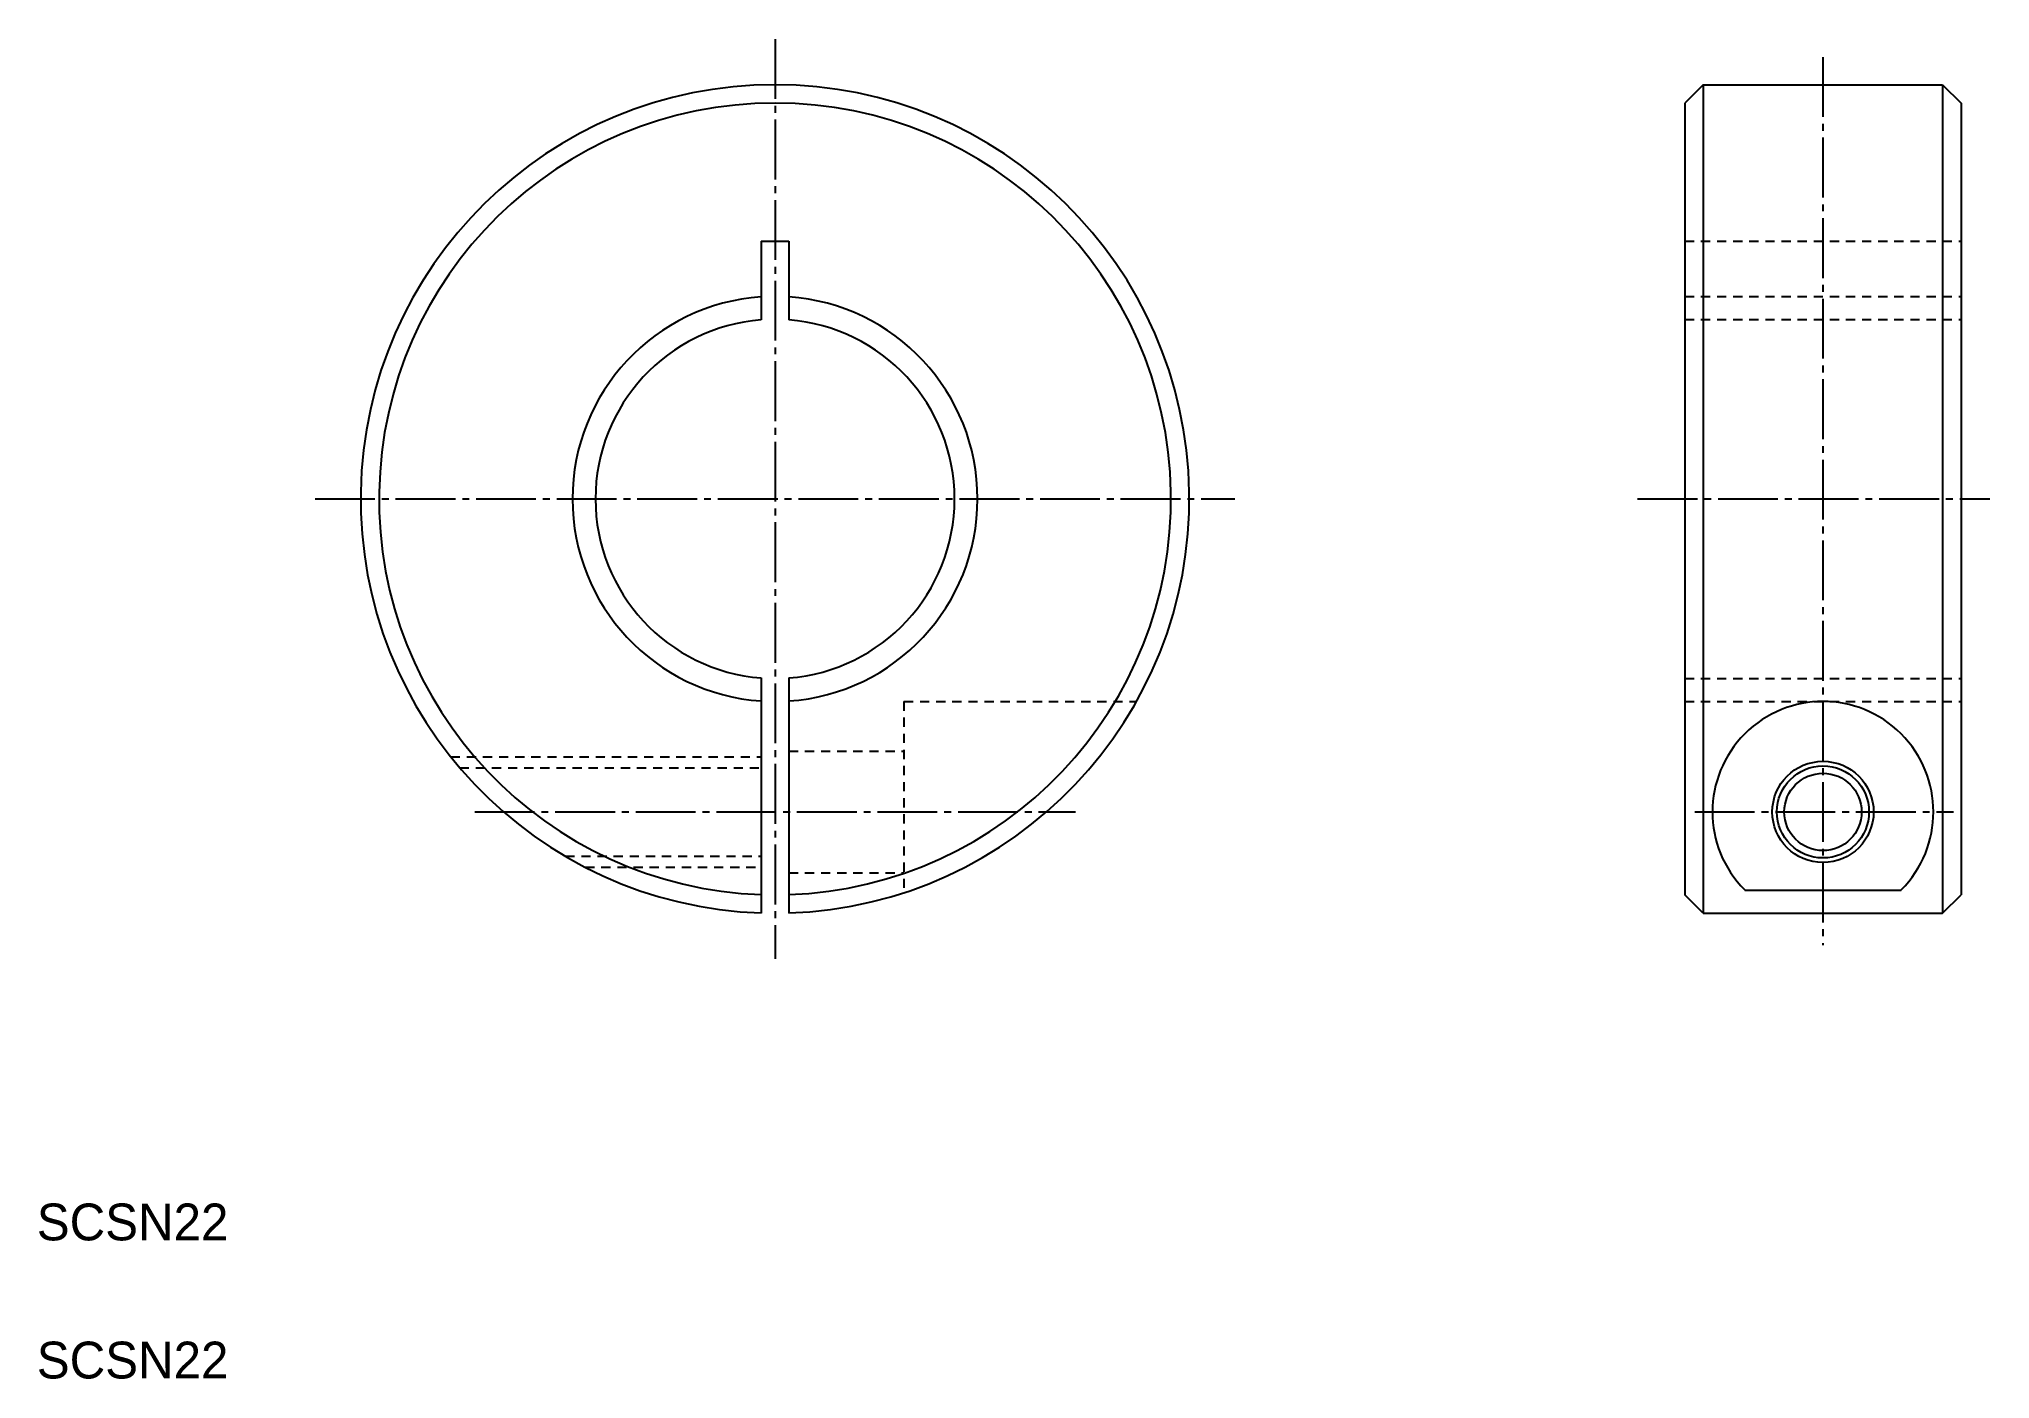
# Model space of a CAD drawing. Extents: x 5 to 111, y 5 to 78.
import ezdxf

# ---------------------------------------------------------------- set-up
doc = ezdxf.new("R2010")
doc.units = 0
doc.header["$LTSCALE"] = 0.25
doc.linetypes.add('CENTER', pattern=[17.5, 13, -1.5, 1.5, -1.5])
doc.linetypes.add('DASHED', pattern=[3.5, 2, -1.5])
doc.layers.get('0').update_dxf_attribs({"linetype": 'CONTINUOUS'})
doc.layers.add('CENTER', color=1, linetype='CENTER')

msp = doc.modelspace()

# ---------------------------------------------------------------- linework, layer by layer
at = {"color": 7, "linetype": 'CONTINUOUS'}
for p, q in [((95.5, 75.27), (94.5, 74.27)), ((95.5, 75.27), (95.5, 30.27)), ((95.5, 75.27), (108.5, 75.27)), ((108.5, 75.27), (108.5, 30.27)), ((108.5, 75.27), (109.5, 74.27)), ((94.5, 74.27), (94.5, 31.27)), ((109.5, 74.27), (109.5, 31.27)), ((44.34, 66.77), (45.84, 66.77)), ((44.34, 66.77), (44.34, 62.49)), ((45.84, 66.77), (45.84, 62.49)), ((44.34, 43.05), (44.34, 30.28)), ((45.84, 43.05), (45.84, 30.28)), ((95.5, 30.27), (94.5, 31.27)), ((97.75, 31.53), (106.25, 31.53)), ((108.5, 30.27), (109.5, 31.27)), ((95.5, 30.27), (108.5, 30.27))]:
    msp.add_line(p, q, dxfattribs=at)
at = {"color": 3, "linetype": 'DASHED'}
for p, q in [((94.5, 66.77), (109.5, 66.77)), ((94.5, 63.77), (109.5, 63.77)), ((94.5, 62.52), (109.5, 62.52)), ((94.5, 43.02), (109.5, 43.02)), ((52.09, 41.77), (52.09, 31.39)), ((52.09, 41.77), (64.72, 41.77)), ((94.5, 41.77), (109.5, 41.77)), ((27.48, 38.77), (44.34, 38.77)), ((27.97, 38.17), (44.34, 38.17)), ((45.84, 39.07), (52.09, 39.07)), ((33.7, 33.37), (44.34, 33.37)), ((34.78, 32.77), (44.34, 32.77)), ((45.84, 32.47), (52.09, 32.47))]:
    msp.add_line(p, q, dxfattribs=at)
for p, q in [((31.69, 38.77), (31.69, 38.77)), ((35.91, 38.77), (35.91, 38.77))]:
    msp.add_line(p, q)
at = {"color": 7, "linetype": 'CONTINUOUS'}
for radius in [2.75, 2.1]:
    msp.add_circle((102, 35.77), radius, dxfattribs=at)
at = {"color": 3, "linetype": 'CONTINUOUS'}
msp.add_circle((102, 35.77), 2.5, dxfattribs=at)
at = {"color": 7, "linetype": 'CONTINUOUS'}
for centre, radius, start, end in [((45.09, 52.77), 22.5, 271.9102, 268.0898), ((45.09, 52.77), 21.5, 271.9991, 268.0009), ((102, 35.77), 6, 315.0821, 224.9179)]:
    msp.add_arc(centre, radius, start, end, dxfattribs=at)
at = {"color": 3, "linetype": 'CONTINUOUS'}
for start, end in [(93.9096, 266.0904), (273.9096, 86.0904)]:
    msp.add_arc((45.09, 52.77), 11, start, end, dxfattribs=at)
for start, end in [(94.4117, 265.5883), (274.4117, 85.5883)]:
    msp.add_arc((45.09, 52.77), 9.75, start, end)
at = {"layer": 'CENTER', "color": 1, "linetype": 'CENTER'}
for p, q in [((45.09, 77.75), (45.09, 27.79)), ((102, 76.77), (102, 28.53)), ((20.11, 52.77), (70.07, 52.77)), ((91.93, 52.77), (111.07, 52.77)), ((28.78, 35.77), (61.41, 35.77)), ((95.04, 35.77), (109.09, 35.77))]:
    msp.add_line(p, q, dxfattribs=at)

# ---------------------------------------------------------------- texts
for p in [(5, 12.5), (5, 5)]:
    msp.add_text('SCSN22', height=2).set_placement(p)

doc.saveas('drawing.dxf')
